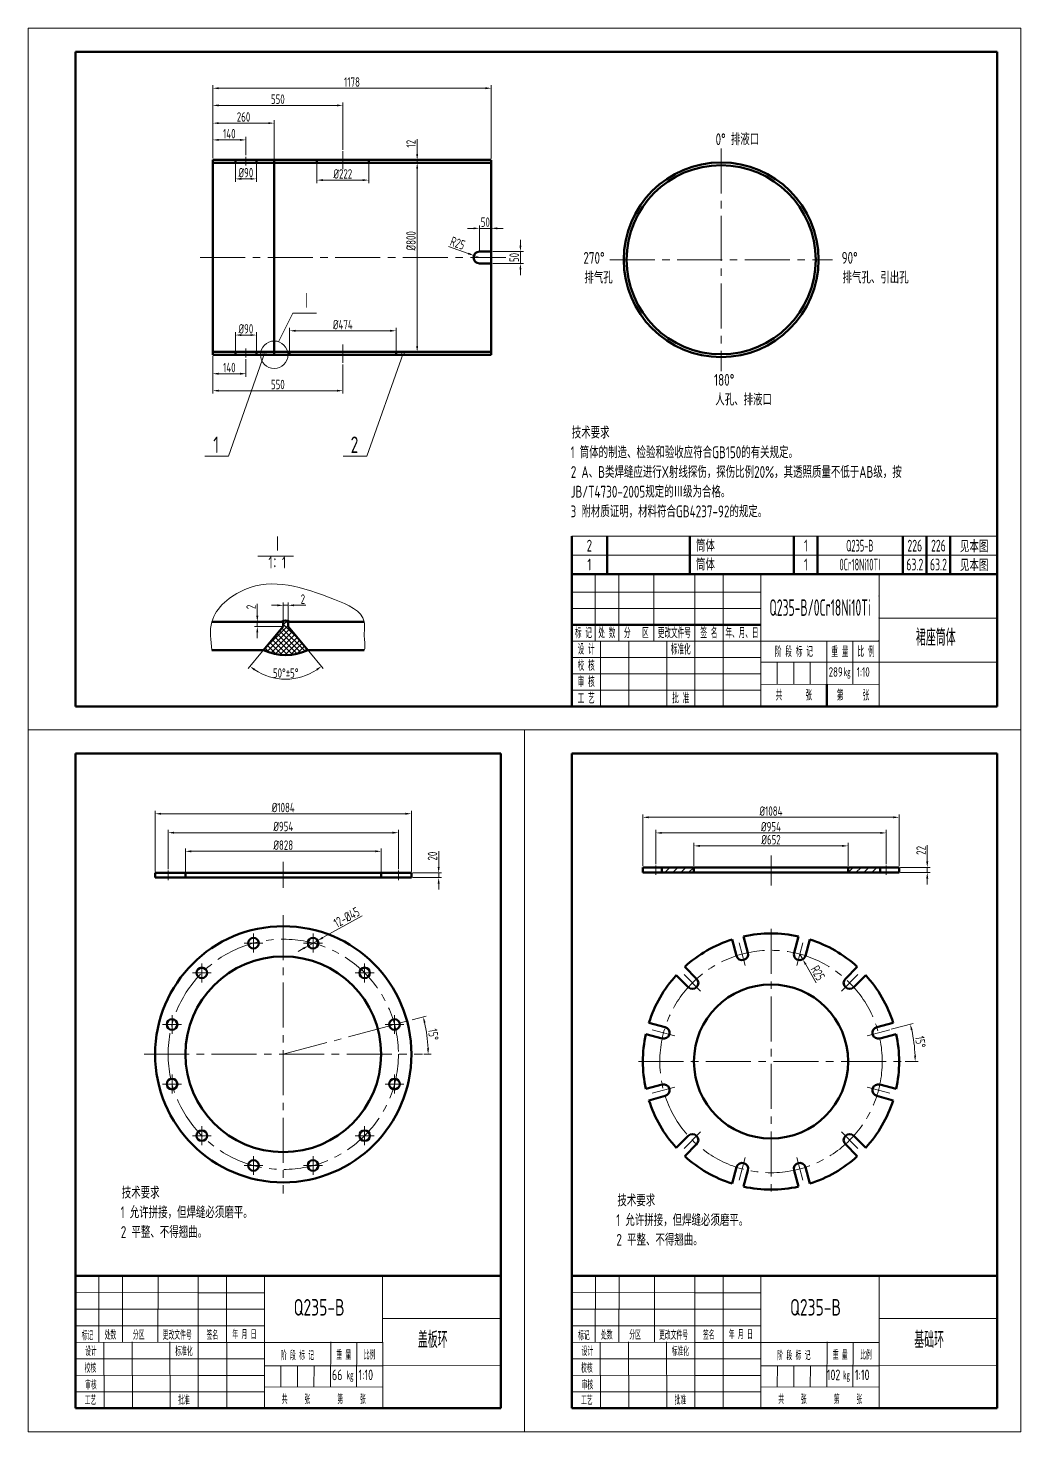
# Model space of a CAD drawing. Header units: millimetres. Extents: x -4783 to 11684, y 6425 to 68023.
# Drawn here: x -1063 to -643, y 6770 to 7364 of the extents above; entities that cross this region are included whole.
import ezdxf
from ezdxf.enums import TextEntityAlignment as Align

# ---------------------------------------------------------------- set-up
doc = ezdxf.new("R2010")
doc.units = ezdxf.units.MM
doc.linetypes.add('CENTER2', pattern=[28.575, 19.05, -3.175, 3.175, -3.175])
for name, color, linetype, lineweight in [('中心线', 1, 'CENTER2', 15), ('剖面线', 2, 'Continuous', 20), ('尺寸线', 3, 'Continuous', 15), ('细实线', 2, 'Continuous', 15), ('轮廓', 6, 'Continuous', 50), ('轮廓线', 7, 'Continuous', 50)]:
    doc.layers.add(name, color=color, linetype=linetype, lineweight=lineweight)
doc.styles.add('工程字', font='gbenor.shx', dxfattribs={"width": 0.8, "bigfont": 'gbcbig.shx'})
doc.styles.add('文字3.5', font='SimSun.ttf', dxfattribs={"width": 0.5, "height": 3.5})
doc.styles.add('文字4.0', font='SimSun.ttf', dxfattribs={"width": 0.5, "height": 4})
doc.styles.add('文字5.0', font='SimSun.ttf', dxfattribs={"width": 0.5, "height": 5})
doc.styles.add('表格2', font='gbenor.shx', dxfattribs={"width": 0.6, "bigfont": 'gbcbig.shx'})

# ---------------------------------------------------------------- blocks, each defined once
blk = doc.blocks.new('A4')
at = {"layer": '剖面线'}
for p, q in [((-180, 66), (-180.07, 37.98)), ((-170, 65.97), (-170.07, 37.95)), ((-155, 65.94), (-155.07, 37.92)), ((-138, 66.03), (-137.99, 9.99)), ((-126, 66.03), (-125.99, 9.99)), ((-110, 66.03), (-109.99, 9.99)), ((-60, 66.04), (-59.99, 10)), ((-190, 59), (-138, 58.9)), ((-138.04, 58.9), (-110, 58.9)), ((-190.01, 52), (-138.01, 51.9)), ((-138.04, 51.9), (-110, 51.9)), ((-10, 48.04), (-60, 48.01)), ((-190, 44.9), (-110, 44.9)), ((-190.04, 38), (-138.04, 37.9)), ((-178, 38), (-177.85, 10)), ((-166, 38.07), (-165.85, 10.07)), ((-150, 38.15), (-149.85, 10.15)), ((-138.04, 37.9), (-110, 37.9)), ((-110, 37.9), (-59.99, 37.9)), ((-81.99, 38.07), (-82.07, 18.97)), ((-70.99, 38.02), (-71.07, 18.93)), ((-190, 30.9), (-110, 30.9)), ((-190.07, 24), (-138.07, 23.9)), ((-138.04, 23.9), (-110, 23.9)), ((-59.98, 28.01), (-110, 28.01)), ((-103.03, 28.14), (-103.12, 19.09)), ((-96.04, 28.01), (-96.01, 19.01)), ((-89.04, 28.01), (-89.12, 18.96)), ((-9.99, 28.04), (-59.98, 28.01)), ((-109.82, 18.97), (-59.99, 19.13)), ((-190, 16.9), (-110, 16.9))]:
    blk.add_line(p, q, dxfattribs=at)
at = {"layer": '细实线'}
for p, q in [((0, 297), (-210, 297)), ((-210, 297), (-210, 0)), ((0, 0), (0, 297)), ((-210, 0), (0, 0))]:
    blk.add_line(p, q, dxfattribs=at)
at = {"layer": '轮廓'}
for p, q in [((-190, 10), (-190, 78)), ((-10, 78), (-10, 10)), ((-190, 66), (-10, 66.04)), ((-10, 10), (-190, 10))]:
    blk.add_line(p, q, dxfattribs=at)
at = {"layer": '轮廓线'}
for p, q in [((-10, 287), (-190, 287)), ((-190, 287), (-190, 10)), ((-10, 10), (-10, 287)), ((-190, 10), (-10, 10))]:
    blk.add_line(p, q, dxfattribs=at)
at = {"layer": '尺寸线', "style": '工程字', "width": 0.8}
for tag, height, p in [('5', 7, (-86.88, 49.22)), ('1', 7, (-38.82, 35.49)), ('3', 4.5, (-79.24, 21.89)), ('4', 4.5, (-67.13, 21.89))]:
    blk.add_attdef(tag, text='', height=height, dxfattribs=at).set_placement(p, align=Align.CENTER)
at = {"layer": '轮廓', "style": '文字5.0', "width": 0.5}
for s, p in [('标记', (-184.88, 41.05)), ('处数', (-175.18, 41.29)), ('分区 ', (-162.51, 41.29)), ('更改文件号', (-146.94, 41.29)), ('签名', (-132.04, 41.29)), ('年 月 日', (-118.48, 41.51)), ('设计', (-183.41, 34.4)), ('标准化', (-144.05, 34.4)), ('阶 段 标 记', (-96.04, 32.62)), ('重 量', (-76.45, 32.85)), ('比例', (-65.55, 32.85)), ('校核', (-183.63, 27.29)), ('kg', (-73.78, 23.52)), ('审核', (-183.41, 20.18)), ('工艺', (-183.63, 13.74)), ('批准', (-144.05, 13.74)), ('共     张        第     张', (-84.9, 14.06))]:
    blk.add_text(s, height=3.5, dxfattribs=at).set_placement(p, align=Align.MIDDLE)
blk = doc.blocks.new('A3')
at = {"layer": '细实线'}
for p, q in [((-420, 297), (-420, 0)), ((-420, 297), (0, 297)), ((0, 297), (0, 0)), ((-180.15, 66), (-180.15, 37.6)), ((-170.15, 66), (-170.15, 37.6)), ((-155.23, 37.6), (-155.23, 66)), ((-137.99, 66), (-137.99, 10)), ((-126, 66), (-126, 10)), ((-109.99, 66), (-109.98, 10)), ((-59.99, 66), (-59.98, 10)), ((-190, 58.3), (-109.99, 58.3)), ((-190, 51.4), (-109.99, 51.4)), ((-10, 47.33), (-59.99, 47.32)), ((-190, 37.6), (-59.98, 37.6)), ((-177.82, 37.6), (-177.82, 10)), ((-165.82, 37.6), (-165.82, 10)), ((-149.82, 37.6), (-149.82, 10)), ((-82.07, 37.6), (-82.07, 19.33)), ((-71.07, 37.6), (-71.07, 19.33)), ((-190, 30.7), (-109.98, 30.7)), ((-190, 23.8), (-109.98, 23.8)), ((-59.98, 28.67), (-109.98, 28.66)), ((-103.12, 28.66), (-103.12, 19.33)), ((-96.01, 28.66), (-96.01, 19.33)), ((-89.12, 28.66), (-89.12, 19.33)), ((-10, 28.67), (-59.98, 28.67)), ((-59.98, 19.33), (-109.98, 19.32)), ((-190, 16.9), (-109.98, 16.9)), ((0, 0), (-420, 0))]:
    blk.add_line(p, q, dxfattribs=at)
for p in [(-59.99, 56.67), (-59.99, 47.33), (-10, 47.33), (-59.98, 38), (-59.98, 28.67), (-10, 28.67), (-59.98, 19.33)]:
    blk.add_point(p, dxfattribs=at)
at = {"layer": '轮廓'}
for p, q in [((-190, 66), (-10, 66)), ((-190, 66), (-190, 10)), ((-10, 10), (-10, 66)), ((-190, 44.5), (-109.98, 44.5)), ((-190, 10), (-10, 10))]:
    blk.add_line(p, q, dxfattribs=at)
at = {"layer": '轮廓线'}
for p, q in [((-400, 287), (-400, 10)), ((-400, 287), (-10, 287)), ((-10, 287), (-10, 10)), ((-82.07, 19.33), (-82.07, 10)), ((-10, 10), (-400, 10))]:
    blk.add_line(p, q, dxfattribs=at)
at = {"layer": '细实线', "linetype": 'Continuous', "style": '工程字', "width": 0.8}
for tag, height, p in [('1', 7, (-36.02, 35.64)), ('3', 4, (-78.37, 22.56)), ('4', 4, (-66.7, 22.56)), ('2', 7, (-36.02, 17.15))]:
    blk.add_attdef(tag, text='', height=height, dxfattribs=at).set_placement(p, align=Align.CENTER)
at = {"layer": '轮廓', "char_height": 4, "attachment_point": 5, "style": '文字4.0'}
for s, insert, width in [('标 记', (-185.08, 41.05), 9.8461), ('处 数', (-175.15, 41.05), 10), ('分   区', (-162.69, 41.05), 14.9286), ('更改文件号', (-146.61, 41.05), 17.2367), ('签 名', (-131.99, 41.05), 11.9886), ('年、月、日', (-117.99, 41.05), 16.0167), ('设 计', (-183.91, 34.15), 12.181), ('标准化', (-143.9, 34.15), 11.8301), ('阶 段 标 记', (-96.03, 33.13), 27.9116), ('重 量', (-76.57, 33.13), 11.0002), ('比 例', (-65.53, 33.13), 11.0898), ('校 核', (-183.91, 27.25), 12.181), ('审 核', (-183.91, 20.35), 12.181), ('工 艺', (-183.91, 13.45), 12.181), ('批 准', (-143.9, 13.45), 11.8301), ('共      张', (-96.03, 14.66), 27.9082)]:
    blk.add_mtext(s, dxfattribs=dict(at, insert=insert, width=width))
at = {"layer": '轮廓线', "attachment_point": 5}
for s, insert, char_height, width, style in [('kg', (-73.5, 24), 3.5, 4.8652, '文字3.5'), ('第     张', (-71.02, 14.66), 4, 22.0936, '文字4.0')]:
    blk.add_mtext(s, dxfattribs=dict(at, insert=insert, char_height=char_height, width=width, style=style))
blk = doc.blocks.new('明细表格')
at = {"layer": '细实线'}
for p, q in [((0, 8), (180, 8)), ((180, 0), (0, 0))]:
    blk.add_line(p, q, dxfattribs=at)
at = {"layer": '轮廓'}
for p, q in [((0, 0), (0, 8)), ((15, 0), (15, 8)), ((50, 0), (50, 8)), ((94, 0), (94, 8)), ((104, 0), (104, 8)), ((140, 0), (140, 8)), ((150, 0), (150, 8)), ((160, 0), (160, 8)), ((180, 8), (180, 0))]:
    blk.add_line(p, q, dxfattribs=at)
at = {"layer": '细实线', "color": 2, "style": '工程字'}
for tag, width, p in [('8', 0.8, (7.44, 4)), ('5', 0.8, (99.06, 4)), ('4', 0.6, (121.85, 4)), ('3', 0.7, (145.11, 4)), ('2', 0.7, (155.11, 4)), ('1', 0.8, (170.22, 4))]:
    blk.add_attdef(tag, text='', height=5, dxfattribs=dict(at, width=width)).set_placement(p, align=Align.MIDDLE)
at = {"layer": '细实线', "color": 2, "style": '工程字', "width": 0.8}
for tag, p in [('7', (17.67, 4)), ('6', (52.55, 4))]:
    blk.add_attdef(tag, text='', height=5, dxfattribs=at).set_placement(p, align=Align.MIDDLE_LEFT)
blk = doc.blocks.new('_DotSmall')
at = {"color": 0, "linetype": 'ByBlock', "const_width": 0.5}
blk.add_lwpolyline([(-0.0625, 0, 1), (0.0625, 0, 1)], format="xyb", close=True, dxfattribs=at)

msp = doc.modelspace()

# ---------------------------------------------------------------- linework, layer by layer
at = {"layer": '中心线'}
for p, q in [((-770.2118, 7312.8296), (-770.2118, 7218.5668)), ((-971.2494, 7305.5067), (-971.2494, 7309.2572)), ((-930.2494, 7303.9672), (-930.2494, 7311.6241)), ((-990.5815, 7266.6982), (-861.3574, 7266.6982)), ((-817.3432, 7265.6982), (-723.0804, 7265.6982)), ((-930.2494, 7222.0528), (-930.2494, 7229.8852)), ((-971.2494, 7228.1834), (-971.2494, 7224.2713)), ((-955.442, 7010.9705), (-955.442, 6999.889)), ((-797.8119, 7009.3844), (-797.8119, 7005.3844)), ((-749.1119, 7013.6124), (-749.1119, 7000.9952)), ((-700.4119, 7009.3844), (-700.4119, 7005.3844)), ((-1004.142, 7007.2431), (-1004.142, 7003.2431)), ((-906.742, 7007.2431), (-906.742, 7003.2431)), ((-955.442, 6988.408), (-955.442, 6870.6074)), ((-968.0464, 6972.5483), (-968.0464, 6980.5483)), ((-942.8375, 6972.5483), (-942.8375, 6980.5483)), ((-749.1119, 6982.5631), (-749.1119, 6870.3402)), ((-972.0464, 6976.5483), (-964.0464, 6976.5483)), ((-946.8375, 6976.5483), (-938.8375, 6976.5483)), ((-762.5694, 6976.6761), (-760.0116, 6967.1299)), ((-735.6543, 6976.6761), (-738.2121, 6967.1299)), ((-989.8781, 6959.9438), (-989.8781, 6967.9438)), ((-921.0059, 6959.9438), (-921.0059, 6967.9438)), ((-993.8781, 6963.9438), (-985.8781, 6963.9438)), ((-925.0059, 6963.9438), (-917.0059, 6963.9438)), ((-785.8787, 6963.2185), (-778.8904, 6956.2302)), ((-712.345, 6963.2185), (-719.3333, 6956.2302)), ((-1002.4825, 6938.1122), (-1002.4825, 6946.1122)), ((-955.442, 6929.5077), (-901.4654, 6943.9706)), ((-908.4014, 6938.1122), (-908.4014, 6946.1122)), ((-1006.4825, 6942.1122), (-998.4825, 6942.1122)), ((-912.4014, 6942.1122), (-904.4014, 6942.1122)), ((-799.3363, 6939.9092), (-789.7901, 6937.3514)), ((-698.8874, 6939.9092), (-708.4336, 6937.3514)), ((-1014.3422, 6929.5077), (-896.5417, 6929.5077)), ((-805.2233, 6926.4516), (-693.0004, 6926.4516)), ((-1002.4825, 6912.9032), (-1002.4825, 6920.9032)), ((-908.4014, 6912.9032), (-908.4014, 6920.9032)), ((-1006.4825, 6916.9032), (-998.4825, 6916.9032)), ((-912.4014, 6916.9032), (-904.4014, 6916.9032)), ((-799.3363, 6912.9941), (-789.7901, 6915.5519)), ((-698.8874, 6912.9941), (-708.4336, 6915.5519)), ((-989.8781, 6891.0716), (-989.8781, 6899.0716)), ((-921.0059, 6891.0716), (-921.0059, 6899.0716)), ((-785.8787, 6889.6848), (-778.8904, 6896.6731)), ((-712.345, 6889.6848), (-719.3333, 6896.6731)), ((-993.8781, 6895.0716), (-985.8781, 6895.0716)), ((-925.0059, 6895.0716), (-917.0059, 6895.0716)), ((-968.0464, 6878.4671), (-968.0464, 6886.4671)), ((-942.8375, 6878.4671), (-942.8375, 6886.4671)), ((-762.5694, 6876.2272), (-760.0116, 6885.7734)), ((-735.6543, 6876.2272), (-738.2121, 6885.7734)), ((-972.0464, 6882.4671), (-964.0464, 6882.4671)), ((-946.8375, 6882.4671), (-938.8375, 6882.4671))]:
    msp.add_line(p, q, dxfattribs=at)
for centre, radius in [((-955.442, 6929.5077), 48.7), ((-749.1119, 6926.4516), 47.0547)]:
    msp.add_circle(centre, radius, dxfattribs=at)
at = {"layer": '尺寸线'}
for p, q in [((-985.2494, 7308.6232), (-985.2494, 7339.5217)), ((-982.7494, 7338.2717), (-869.9494, 7338.2717)), ((-867.4494, 7308.5232), (-867.4494, 7339.5217)), ((-985.2494, 7308.6232), (-985.2494, 7332.259)), ((-982.7494, 7331.009), (-932.7494, 7331.009)), ((-930.2494, 7312.2491), (-930.2494, 7332.259)), ((-985.2494, 7308.6232), (-985.2494, 7324.7454)), ((-959.2494, 7288.4682), (-959.2494, 7324.7454)), ((-982.7494, 7323.4954), (-961.7494, 7323.4954)), ((-985.2494, 7308.6232), (-985.2494, 7317.6585)), ((-982.7494, 7316.4085), (-973.7494, 7316.4085)), ((-971.2494, 7309.8822), (-971.2494, 7317.6585)), ((-898.792, 7310.3982), (-898.792, 7316.7084)), ((-899.417, 7306.6982), (-900.042, 7306.6982)), ((-896.2935, 7306.6982), (-900.042, 7306.6982)), ((-898.792, 7306.6982), (-898.792, 7307.8982)), ((-898.7827, 7307.8982), (-897.542, 7307.8982)), ((-975.6994, 7306.0732), (-975.6994, 7298.6613)), ((-966.7994, 7306.0732), (-966.7994, 7298.6613)), ((-941.1994, 7306.0732), (-941.1994, 7298.142)), ((-919.2994, 7306.0732), (-919.2994, 7298.142)), ((-898.792, 7304.1982), (-898.792, 7301.6982)), ((-898.792, 7229.1982), (-898.792, 7304.1982)), ((-973.1994, 7299.9113), (-969.2994, 7299.9113)), ((-938.6994, 7299.392), (-921.7994, 7299.392)), ((-874.9494, 7278.9865), (-877.4494, 7278.9865)), ((-872.4494, 7269.7732), (-872.4494, 7280.2365)), ((-867.4494, 7278.9865), (-872.4494, 7278.9865)), ((-867.4494, 7269.7732), (-867.4494, 7280.2365)), ((-864.9494, 7278.9865), (-862.4494, 7278.9865)), ((-885.5662, 7271.3295), (-877.1585, 7268.3289)), ((-855.1153, 7271.6482), (-855.1153, 7274.1482)), ((-872.4494, 7266.6482), (-874.8039, 7267.4886)), ((-866.8244, 7269.1482), (-853.8653, 7269.1482)), ((-855.1153, 7269.1482), (-855.1153, 7264.1482)), ((-866.8244, 7264.1482), (-853.8653, 7264.1482)), ((-855.1153, 7261.6482), (-855.1153, 7259.1482)), ((-957.4826, 7231.0293), (-951.3296, 7243.1029)), ((-951.3296, 7243.1029), (-941.3296, 7243.1029)), ((-975.6994, 7227.3232), (-975.6994, 7235.0884)), ((-966.7994, 7227.3232), (-966.7994, 7235.0884)), ((-952.7494, 7227.3232), (-952.7494, 7236.892)), ((-950.2494, 7235.642), (-910.2494, 7235.642)), ((-907.7494, 7227.3232), (-907.7494, 7236.892)), ((-973.1994, 7233.8384), (-969.2994, 7233.8384)), ((-985.2494, 7224.8732), (-985.2494, 7209.0397)), ((-985.2494, 7224.8732), (-985.2494, 7216.221)), ((-971.2494, 7223.6463), (-971.2494, 7216.221)), ((-896.2935, 7226.6982), (-900.042, 7226.6982)), ((-982.7494, 7217.471), (-973.7494, 7217.471)), ((-930.2494, 7221.4278), (-930.2494, 7209.0397)), ((-982.7494, 7210.2897), (-932.7494, 7210.2897)), ((-966.2116, 7140.2108), (-951.099, 7140.2108)), ((-966.4209, 7115.0424), (-966.4209, 7120.0869)), ((-957.9172, 7119.4814), (-960.4172, 7119.4814)), ((-955.4172, 7113.1674), (-955.4172, 7120.7314)), ((-955.4172, 7119.4814), (-953.4172, 7119.4814)), ((-953.4172, 7113.1674), (-953.4172, 7120.7314)), ((-950.9172, 7119.4814), (-945.8726, 7119.4814)), ((-956.0422, 7112.5424), (-967.6709, 7112.5424)), ((-956.0422, 7110.5424), (-967.6709, 7110.5424)), ((-966.4209, 7110.5424), (-966.4209, 7112.5424)), ((-966.4209, 7108.0424), (-966.4209, 7105.5424)), ((-964.2099, 7100.0636), (-970.3393, 7092.7589)), ((-944.6244, 7100.0636), (-938.495, 7092.7589)), ((-1009.642, 7006.8681), (-1009.642, 7032.5416)), ((-1007.142, 7031.2916), (-903.742, 7031.2916)), ((-901.242, 7006.8681), (-901.242, 7032.5416)), ((-803.3119, 7009.2094), (-803.3119, 7031.0347)), ((-800.8119, 7029.7847), (-697.4119, 7029.7847)), ((-694.9119, 7009.2094), (-694.9119, 7031.0347)), ((-1004.142, 7007.8681), (-1004.142, 7024.5194)), ((-1001.642, 7023.2694), (-909.242, 7023.2694)), ((-906.742, 7007.8681), (-906.742, 7024.5194)), ((-797.8119, 7010.0094), (-797.8119, 7024.4222)), ((-795.3119, 7023.1722), (-702.9119, 7023.1722)), ((-700.4119, 7010.0094), (-700.4119, 7024.4222)), ((-996.842, 7006.8681), (-996.842, 7016.6376)), ((-994.342, 7015.3876), (-916.542, 7015.3876)), ((-914.042, 7006.8681), (-914.042, 7016.6376)), ((-889.6945, 7008.7431), (-889.6945, 7015.4963)), ((-781.7119, 7009.2094), (-781.7119, 7018.9405)), ((-779.2119, 7017.6905), (-719.0119, 7017.6905)), ((-716.5119, 7009.2094), (-716.5119, 7018.9405)), ((-683.0163, 7011.0844), (-683.0163, 7017.9956)), ((-900.617, 7006.2431), (-888.4445, 7006.2431)), ((-900.617, 7004.2431), (-888.4445, 7004.2431)), ((-889.6945, 7004.2431), (-889.6945, 7006.2431)), ((-694.2869, 7008.5844), (-681.7663, 7008.5844)), ((-694.2869, 7006.3844), (-681.7663, 7006.3844)), ((-683.0163, 7006.3844), (-683.0163, 7008.5844)), ((-683.0163, 7003.8844), (-683.0163, 7001.3844)), ((-889.6945, 7001.7431), (-889.6945, 6999.2431)), ((-922.1097, 6988.1118), (-938.6893, 6978.8624)), ((-946.9856, 6974.2341), (-949.1689, 6973.0161)), ((-944.8024, 6975.4521), (-940.8726, 6977.6444)), ((-736.9474, 6971.8502), (-735.6921, 6969.6881)), ((-729.9546, 6959.8058), (-734.4369, 6967.5261)), ((-900.8617, 6944.1324), (-895.0329, 6945.6942)), ((-698.2837, 6940.071), (-688.9896, 6942.5614)), ((-895.9167, 6929.5077), (-892.9019, 6929.5077)), ((-692.3754, 6926.4516), (-686.8687, 6926.4516))]:
    msp.add_line(p, q, dxfattribs=at)
for points in [[(-963.3801, 7226.0855), (-978.6748, 7182.6077), (-988.6748, 7182.6077)], [(-904.7471, 7226.0855), (-920.0418, 7182.6077), (-930.0418, 7182.6077)]]:
    msp.add_lwpolyline(points, dxfattribs=at)
for centre, radius, start, end in [((-954.4172, 7111.7342), 23.5204, 236.092872, 303.907128), ((-955.442, 6929.5077), 61.29, 2.3372388, 12.6627612), ((-749.1119, 6926.4516), 60.9931, 2.3486165, 12.6513835)]:
    msp.add_arc(centre, radius, start, end, dxfattribs=at)
for points in [[(-982.7494, 7338.6883), (-982.7494, 7337.855), (-985.2494, 7338.2717)], [(-869.9494, 7338.6883), (-869.9494, 7337.855), (-867.4494, 7338.2717)], [(-982.7494, 7331.4257), (-982.7494, 7330.5924), (-985.2494, 7331.009)], [(-932.7494, 7331.4257), (-932.7494, 7330.5924), (-930.2494, 7331.009)], [(-982.7494, 7323.9121), (-982.7494, 7323.0787), (-985.2494, 7323.4954)], [(-961.7494, 7323.9121), (-961.7494, 7323.0787), (-959.2494, 7323.4954)], [(-982.7494, 7316.8251), (-982.7494, 7315.9918), (-985.2494, 7316.4085)], [(-973.7494, 7316.8251), (-973.7494, 7315.9918), (-971.2494, 7316.4085)], [(-899.2087, 7310.3982), (-898.3754, 7310.3982), (-898.792, 7307.8982)], [(-899.2087, 7304.1982), (-898.3754, 7304.1982), (-898.792, 7306.6982)], [(-899.2087, 7304.1982), (-898.3754, 7304.1982), (-898.792, 7306.6982)], [(-973.1994, 7300.328), (-973.1994, 7299.4946), (-975.6994, 7299.9113)], [(-969.2994, 7300.328), (-969.2994, 7299.4946), (-966.7994, 7299.9113)], [(-938.6994, 7299.8086), (-938.6994, 7298.9753), (-941.1994, 7299.392)], [(-921.7994, 7299.8086), (-921.7994, 7298.9753), (-919.2994, 7299.392)], [(-874.9494, 7279.4032), (-874.9494, 7278.5699), (-872.4494, 7278.9865)], [(-864.9494, 7279.4032), (-864.9494, 7278.5699), (-867.4494, 7278.9865)], [(-855.5319, 7271.6482), (-854.6986, 7271.6482), (-855.1153, 7269.1482)], [(-877.0184, 7268.7213), (-877.2985, 7267.9365), (-874.8039, 7267.4886)], [(-855.5319, 7261.6482), (-854.6986, 7261.6482), (-855.1153, 7264.1482)], [(-950.2494, 7236.0587), (-950.2494, 7235.2254), (-952.7494, 7235.642)], [(-910.2494, 7236.0587), (-910.2494, 7235.2254), (-907.7494, 7235.642)], [(-973.1994, 7234.2551), (-973.1994, 7233.4217), (-975.6994, 7233.8384)], [(-969.2994, 7234.2551), (-969.2994, 7233.4217), (-966.7994, 7233.8384)], [(-899.2087, 7229.1982), (-898.3754, 7229.1982), (-898.792, 7226.6982)], [(-982.7494, 7217.8877), (-982.7494, 7217.0544), (-985.2494, 7217.471)], [(-973.7494, 7217.8877), (-973.7494, 7217.0544), (-971.2494, 7217.471)], [(-982.7494, 7210.7064), (-982.7494, 7209.873), (-985.2494, 7210.2897)], [(-932.7494, 7210.7064), (-932.7494, 7209.873), (-930.2494, 7210.2897)], [(-957.9172, 7119.8981), (-957.9172, 7119.0647), (-955.4172, 7119.4814)], [(-950.9172, 7119.8981), (-950.9172, 7119.0647), (-953.4172, 7119.4814)], [(-966.8376, 7115.0424), (-966.0042, 7115.0424), (-966.4209, 7112.5424)], [(-966.8376, 7108.0424), (-966.0042, 7108.0424), (-966.4209, 7110.5424)], [(-967.7885, 7091.8806), (-967.2875, 7092.5465), (-969.5358, 7093.7165)], [(-941.5468, 7092.5465), (-941.0458, 7091.8806), (-939.2985, 7093.7165)], [(-1007.142, 7031.7083), (-1007.142, 7030.875), (-1009.642, 7031.2916)], [(-903.742, 7031.7083), (-903.742, 7030.875), (-901.242, 7031.2916)], [(-800.8119, 7030.2014), (-800.8119, 7029.3681), (-803.3119, 7029.7847)], [(-697.4119, 7030.2014), (-697.4119, 7029.3681), (-694.9119, 7029.7847)], [(-1001.642, 7023.686), (-1001.642, 7022.8527), (-1004.142, 7023.2694)], [(-909.242, 7023.686), (-909.242, 7022.8527), (-906.742, 7023.2694)], [(-795.3119, 7023.5889), (-795.3119, 7022.7555), (-797.8119, 7023.1722)], [(-702.9119, 7023.5889), (-702.9119, 7022.7555), (-700.4119, 7023.1722)], [(-994.342, 7015.8043), (-994.342, 7014.9709), (-996.842, 7015.3876)], [(-916.542, 7015.8043), (-916.542, 7014.9709), (-914.042, 7015.3876)], [(-779.2119, 7018.1071), (-779.2119, 7017.2738), (-781.7119, 7017.6905)], [(-719.0119, 7018.1071), (-719.0119, 7017.2738), (-716.5119, 7017.6905)], [(-683.4329, 7011.0844), (-682.5996, 7011.0844), (-683.0163, 7008.5844)], [(-890.1111, 7008.7431), (-889.2778, 7008.7431), (-889.6945, 7006.2431)], [(-890.1111, 7001.7431), (-889.2778, 7001.7431), (-889.6945, 7004.2431)], [(-683.4329, 7003.8844), (-682.5996, 7003.8844), (-683.0163, 7006.3844)], [(-947.1886, 6974.598), (-946.7826, 6973.8702), (-944.8024, 6975.4521)], [(-938.8923, 6979.2263), (-938.4863, 6978.4985), (-940.8726, 6977.6444)], [(-734.0765, 6967.7353), (-734.7972, 6967.3169), (-735.6921, 6969.6881)], [(-896.0473, 6942.8436), (-895.2381, 6943.0428), (-896.2404, 6945.3707)], [(-690.0042, 6939.7107), (-689.195, 6939.9098), (-690.197, 6942.2378)], [(-893.7864, 6932.0156), (-894.6195, 6931.9986), (-894.1519, 6929.5077)], [(-687.7534, 6928.9597), (-688.5865, 6928.9426), (-688.1187, 6926.4516)]]:
    msp.add_solid(points, dxfattribs=at)
at = {"layer": '细实线'}
for p, q in [((-963.5287, 7100.8755), (-953.4172, 7110.987)), ((-955.4172, 7111.2321), (-953.6509, 7112.9983)), ((-948.069, 7104.1687), (-955.4172, 7111.5169)), ((-953.4172, 7111.7619), (-954.7458, 7113.0906)), ((-962.2743, 7099.8848), (-952.5957, 7109.5634)), ((-960.5971, 7099.317), (-951.5714, 7108.3427)), ((-953.5691, 7098.4435), (-960.0942, 7104.9686)), ((-951.5024, 7098.6219), (-959.0698, 7106.1893)), ((-958.7991, 7098.8699), (-950.547, 7107.1219)), ((-949.599, 7098.9636), (-958.0455, 7107.41)), ((-947.8311, 7099.4407), (-957.0212, 7108.6308)), ((-956.8602, 7098.5637), (-949.5227, 7105.9012)), ((-946.1802, 7100.0349), (-955.9969, 7109.8515)), ((-954.7493, 7098.4296), (-948.4984, 7104.6804)), ((-961.4464, 7099.5856), (-963.1671, 7101.3063)), ((-958.4098, 7098.794), (-962.1428, 7102.5271)), ((-955.8443, 7098.4736), (-961.1185, 7103.7478)), ((-952.415, 7098.5188), (-947.4741, 7103.4597)), ((-949.761, 7098.9277), (-946.4497, 7102.239)), ((-946.558, 7099.8856), (-945.4254, 7101.0182)), ((-795.3119, 7008.4909), (-795.2184, 7008.5844)), ((-794.0508, 7006.3844), (-791.8508, 7008.5844)), ((-790.6832, 7006.3844), (-788.4832, 7008.5844)), ((-787.3156, 7006.3844), (-785.1156, 7008.5844)), ((-783.948, 7006.3844), (-781.748, 7008.5844)), ((-716.5119, 7006.4686), (-714.3961, 7008.5844)), ((-713.2285, 7006.3844), (-711.0285, 7008.5844)), ((-709.8609, 7006.3844), (-707.6609, 7008.5844)), ((-706.4933, 7006.3844), (-704.2933, 7008.5844)), ((-703.1257, 7006.3844), (-702.9119, 7006.5982))]:
    msp.add_line(p, q, dxfattribs=at)
msp.add_circle((-959.2494, 7225.4982), 5.8064, dxfattribs=at)
at = {"layer": '细实线', "start_tangent": (-0.11335741, 0.99355428), "end_tangent": (-0.30418422, -0.95261323)}
msp.add_spline([(-985.664, 7100.5424), (-985.664, 7112.5424), (-971.6905, 7126.1766), (-933.7757, 7121.9488), (-921.1703, 7112.5424), (-921.1703, 7106.2211), (-921.1703, 7100.5424)], degree=3, dxfattribs=at)
at = {"layer": '轮廓线'}
for p, q in [((-985.2494, 7225.4982), (-985.2494, 7307.9982)), ((-977.2998, 7307.9982), (-985.2494, 7307.9982)), ((-985.2494, 7306.6982), (-977.2998, 7306.6982)), ((-977.2998, 7307.9982), (-968.3998, 7307.9982)), ((-968.3998, 7306.6982), (-977.2998, 7306.6982)), ((-975.6994, 7306.6982), (-975.6994, 7307.9982)), ((-959.2494, 7307.9982), (-968.3998, 7307.9982)), ((-968.3998, 7306.6982), (-959.2494, 7306.6982)), ((-966.7994, 7307.9982), (-966.7994, 7306.6982)), ((-941.1994, 7307.9982), (-959.2494, 7307.9982)), ((-959.2494, 7225.4982), (-959.2494, 7307.9982)), ((-959.2494, 7306.6982), (-941.1994, 7306.6982)), ((-919.2994, 7307.9982), (-941.1994, 7307.9982)), ((-941.1994, 7307.9982), (-941.1994, 7306.6982)), ((-941.1994, 7306.6982), (-919.2994, 7306.6982)), ((-867.4494, 7307.9982), (-919.8994, 7307.9982)), ((-919.8994, 7306.6982), (-867.4494, 7306.6982)), ((-919.2994, 7306.6982), (-919.2994, 7307.9982)), ((-867.4494, 7225.4982), (-867.4494, 7307.8982)), ((-872.4494, 7269.1482), (-867.4494, 7269.1482)), ((-872.4494, 7264.1482), (-867.4494, 7264.1482)), ((-985.2494, 7226.6982), (-975.6994, 7226.6982)), ((-975.6994, 7225.4982), (-985.2494, 7225.4982)), ((-966.7994, 7226.6982), (-975.6994, 7226.6982)), ((-975.6994, 7226.6982), (-975.6994, 7225.4982)), ((-975.6994, 7225.4982), (-966.7994, 7225.4982)), ((-968.3998, 7226.6982), (-959.2494, 7226.6982)), ((-959.2494, 7225.4982), (-968.3998, 7225.4982)), ((-966.7994, 7225.4982), (-966.7994, 7226.6982)), ((-959.2494, 7226.6982), (-952.7494, 7226.6982)), ((-952.7494, 7225.4982), (-959.2494, 7225.4982)), ((-907.7494, 7226.6982), (-952.7494, 7226.6982)), ((-952.7494, 7226.6982), (-952.7494, 7225.4982)), ((-952.7494, 7225.4982), (-907.7494, 7225.4982)), ((-908.3494, 7226.6982), (-867.4494, 7226.6982)), ((-867.4494, 7225.4982), (-908.3494, 7225.4982)), ((-907.7494, 7225.4982), (-907.7494, 7226.6982)), ((-985.664, 7112.5424), (-955.4172, 7112.5424)), ((-955.4172, 7110.5424), (-963.8082, 7100.5424)), ((-955.4172, 7112.5424), (-955.4172, 7110.5424)), ((-953.4172, 7112.5424), (-953.4172, 7110.5424)), ((-953.4172, 7112.5424), (-921.1703, 7112.5424)), ((-953.4172, 7110.5424), (-945.0262, 7100.5424)), ((-985.664, 7100.5424), (-963.8082, 7100.5424)), ((-945.0262, 7100.5424), (-921.1703, 7100.5424)), ((-901.242, 7006.2431), (-1009.642, 7006.2431)), ((-1009.642, 7006.2431), (-1009.642, 7004.2431)), ((-1009.642, 7004.2431), (-901.242, 7004.2431)), ((-996.842, 7004.2431), (-996.842, 7006.2431)), ((-914.042, 7004.2431), (-914.042, 7006.2431)), ((-901.242, 7004.2431), (-901.242, 7006.2431)), ((-694.9119, 7008.5844), (-803.3119, 7008.5844)), ((-803.3119, 7008.5844), (-803.3119, 7006.3844)), ((-803.3119, 7006.3844), (-694.9119, 7006.3844)), ((-795.3119, 7006.3844), (-795.3119, 7008.5844)), ((-781.7119, 7006.3844), (-781.7119, 7008.5844)), ((-716.5119, 7006.3844), (-716.5119, 7008.5844)), ((-702.9119, 7006.3844), (-702.9119, 7008.5844)), ((-694.9119, 7006.3844), (-694.9119, 7008.5844)), ((-763.6912, 6971.2031), (-765.5397, 6978.1021)), ((-758.8615, 6972.4972), (-760.7101, 6979.3962)), ((-739.3622, 6972.4972), (-737.5136, 6979.3962)), ((-734.5325, 6971.2031), (-732.684, 6978.1021)), ((-784.1136, 6957.9179), (-789.164, 6962.9683)), ((-780.5781, 6961.4534), (-785.6285, 6966.5038)), ((-717.6456, 6961.4534), (-712.5952, 6966.5038)), ((-714.1101, 6957.9179), (-709.0597, 6962.9683)), ((-795.1574, 6936.2013), (-802.0564, 6938.0499)), ((-793.8633, 6941.031), (-800.7623, 6942.8795)), ((-704.3604, 6941.031), (-697.4614, 6942.8795)), ((-703.0663, 6936.2013), (-696.1673, 6938.0499)), ((-795.1574, 6916.702), (-802.0564, 6914.8534)), ((-703.0663, 6916.702), (-696.1673, 6914.8534)), ((-793.8633, 6911.8723), (-800.7623, 6910.0238)), ((-704.3604, 6911.8723), (-697.4614, 6910.0238)), ((-784.1136, 6894.9854), (-789.164, 6889.935)), ((-780.5781, 6891.4499), (-785.6285, 6886.3995)), ((-717.6456, 6891.4499), (-712.5952, 6886.3995)), ((-714.1101, 6894.9854), (-709.0597, 6889.935)), ((-763.6912, 6881.7002), (-765.5397, 6874.8012)), ((-758.8615, 6880.4061), (-760.7101, 6873.5071)), ((-739.3622, 6880.4061), (-737.5136, 6873.5071)), ((-734.5325, 6881.7002), (-732.684, 6874.8012))]:
    msp.add_line(p, q, dxfattribs=at)
for centre, radius in [((-770.2118, 7265.6982), 41.2), ((-770.2118, 7265.6982), 40), ((-955.442, 6929.5077), 54.2), ((-968.0464, 6976.5483), 2.25), ((-942.8375, 6976.5483), 2.25), ((-955.442, 6929.5077), 41.4), ((-989.8781, 6963.9438), 2.25), ((-921.0059, 6963.9438), 2.25), ((-749.1119, 6926.4516), 32.6), ((-1002.4825, 6942.1122), 2.25), ((-908.4014, 6942.1122), 2.25), ((-1002.4825, 6916.9032), 2.25), ((-908.4014, 6916.9032), 2.25), ((-989.8781, 6895.0716), 2.25), ((-921.0059, 6895.0716), 2.25), ((-968.0464, 6882.4671), 2.25), ((-942.8375, 6882.4671), 2.25)]:
    msp.add_circle(centre, radius, dxfattribs=at)
for centre, radius, start, end in [((-872.4494, 7266.6482), 2.5, 90, 270), ((-954.445, 7110.1161), 2.9897, 54.2505195, 125.7494805), ((-954.4172, 7120.3302), 21.9031, 244.611661, 295.388339), ((-749.1119, 6926.4516), 54.2, 77.6437323, 102.3562677), ((-749.1119, 6926.4516), 54.2, 107.6437323, 132.3562677), ((-749.1119, 6926.4516), 54.2, 47.6437323, 72.3562677), ((-761.2763, 6971.8502), 2.5, 195, 15), ((-736.9474, 6971.8502), 2.5, 165, 345), ((-749.1119, 6926.4516), 54.2, 137.6437323, 162.3562677), ((-749.1119, 6926.4516), 54.2, 17.6437323, 42.3562677), ((-782.3459, 6959.6857), 2.5, 225, 45), ((-715.8778, 6959.6857), 2.5, 135, 315), ((-749.1119, 6926.4516), 54.2, 167.6437323, 192.3562677), ((-794.5104, 6938.6161), 2.5, 255, 75), ((-703.7133, 6938.6161), 2.5, 105, 285), ((-749.1119, 6926.4516), 54.2, 347.6437323, 12.3562677), ((-794.5104, 6914.2872), 2.5, 285, 105), ((-703.7133, 6914.2872), 2.5, 75, 255), ((-749.1119, 6926.4516), 54.2, 197.6437323, 222.3562677), ((-749.1119, 6926.4516), 54.2, 317.6437323, 342.3562677), ((-782.3459, 6893.2176), 2.5, 315, 135), ((-715.8778, 6893.2176), 2.5, 45, 225), ((-749.1119, 6926.4516), 54.2, 227.6437323, 252.3562677), ((-749.1119, 6926.4516), 54.2, 287.6437323, 312.3562677), ((-761.2763, 6881.0531), 2.5, 345, 165), ((-736.9474, 6881.0531), 2.5, 15, 195), ((-749.1119, 6926.4516), 54.2, 257.6437323, 282.3562677)]:
    msp.add_arc(centre, radius, start, end, dxfattribs=at)

# ---------------------------------------------------------------- block references
at = {"layer": '尺寸线', "xscale": 2.5, "yscale": 2.5, "zscale": 2.5, "rotation": 70.61905749514428}
for p in [(-963.3801, 7226.0855), (-904.7471, 7226.0855)]:
    msp.add_blockref('_DotSmall', p, dxfattribs=at)
at = {"layer": '尺寸线'}
for name, p, values in [('明细表格', (-833.3914, 7140.7232), {'8': '2', '6': '筒体', '5': '1', '4': 'Q235-B', '3': '226', '2': '226', '1': '见本图'}), ('明细表格', (-833.3914, 7132.7232), {'8': '1', '6': '筒体', '5': '1', '4': '0Cr18Ni10TI', '3': '63.2', '2': '63.2', '1': '见本图'}), ('A4', (-853.3914, 6769.7232), {'1': '盖板环', '3': '66', '4': '1:10', '5': 'Q235-B'}), ('A4', (-643.3914, 6769.7232), {'1': '基础环', '3': '102', '4': '1:10', '5': 'Q235-B'})]:
    msp.add_blockref(name, p, dxfattribs=at).add_auto_attribs(values)
at = {"layer": '轮廓线'}
msp.add_blockref('A3', (-643.3914, 7066.7232), dxfattribs=at).add_auto_attribs({'1': '裙座筒体', '3': '289', '4': '1:10'})

# ---------------------------------------------------------------- texts
at = {"layer": '尺寸线', "style": '工程字', "width": 0.8}
for s, height, p in [('0° 排液口', 5, (-772.5554, 7314.1795)), ('270°', 5, (-828.4835, 7263.9692)), ('90°', 5, (-719.2354, 7264.0189)), ('排气孔', 5, (-828.0682, 7255.6358)), ('排气孔、引出孔', 5, (-718.8618, 7255.6856)), ('Ⅰ', 7, (-947.6515, 7244.771)), ('180°', 5, (-773.1895, 7212.3746)), ('人孔、排液口', 5, (-772.6895, 7204.0412)), ('技术要求', 5, (-833.3914, 7190.0536)), ('1', 7, (-985.0268, 7183.9224)), ('2', 7, (-926.9413, 7183.9224)), ('1 筒体的制造、检验和验收应符合GB150的有关规定。', 5, (-833.8914, 7181.7203)), ('2 A、B类焊缝应进行X射线探伤，探伤比例20%，其透照质量不低于AB级，按', 5, (-833.8067, 7173.387)), ('JB/T4730-2005规定的Ⅲ级为合格。', 5, (-833.8914, 7165.0536)), ('3 附材质证明，材料符合GB4237-92的规定。', 5, (-833.8914, 7156.7203)), ('Ⅰ', 7, (-959.9772, 7141.8789)), ('1：1', 5, (-961.7024, 7135.1217)), ('技术要求', 5, (-1023.7599, 6868.4705)), ('技术要求', 5, (-814.1013, 6865.1967)), ('1 允许拼接，但焊缝必须磨平。', 5, (-1024.2599, 6860.1372)), ('1 允许拼接，但焊缝必须磨平。', 5, (-814.6013, 6856.8633)), ('2 平整、不得翘曲。', 5, (-1024.1752, 6851.8038)), ('2 平整、不得翘曲。', 5, (-814.5167, 6848.53))]:
    msp.add_text(s, height=height, dxfattribs=at).set_placement(p)
at = {"layer": '尺寸线', "char_height": 4, "attachment_point": 5, "style": '工程字'}
for s, insert in [('1178', (-926.3494, 7340.8967)), ('550', (-957.7494, 7333.634)), ('260', (-972.2494, 7326.1204)), ('140', (-978.2494, 7319.0335)), ('%%C90', (-971.2494, 7302.5363)), ('%%C222', (-930.2494, 7302.017)), ('50', (-869.9494, 7281.6115)), ('%%C90', (-971.2494, 7236.4634)), ('%%C474', (-930.2494, 7238.267)), ('140', (-978.2494, 7220.096)), ('550', (-957.7494, 7212.9147)), ('2', (-947.1449, 7122.1064)), ('50%%D%%P5%%D', (-954.4172, 7090.8387)), ('{\\F|c134;%%c}1084', (-955.442, 7033.9166)), ('%%c1084', (-749.1119, 7032.4097)), ('%%c954', (-955.442, 7025.8944)), ('%%c954', (-749.1119, 7025.7972)), ('{\\F|c134;%%c}652', (-749.1119, 7020.3155)), ('%%c828', (-955.442, 7018.0126))]:
    msp.add_mtext(s, dxfattribs=dict(at, insert=insert))
for s, insert, rotation in [('12', (-901.417, 7314.8033), 90), ('%%c800', (-901.417, 7273.7134), 90), ('R25', (-881.6572, 7272.7216), 340.3587543), ('50', (-857.7403, 7266.6482), 90), ('2', (-969.0459, 7118.8147), 90), ('22', (-685.6413, 7015.79), 90), ('20', (-892.3195, 7013.3697), 90), ('12-%%C45', (-928.6402, 6987.4744), 29.1561044), ('R25', (-729.298, 6963.9029), 300.1386937), ('15°', (-891.9644, 6937.8646), 277.5), ('15°', (-685.9286, 6934.7699), 277.5)]:
    msp.add_mtext(s, dxfattribs=dict(at, insert=insert, rotation=rotation))
at = {"layer": '尺寸线', "insert": (-728.3772, 7118.5232), "char_height": 7, "width": 49.994676, "attachment_point": 5, "style": '表格2'}
msp.add_mtext('Q235-B/0Cr18Ni10Ti', dxfattribs=at)

doc.saveas('drawing.dxf')
